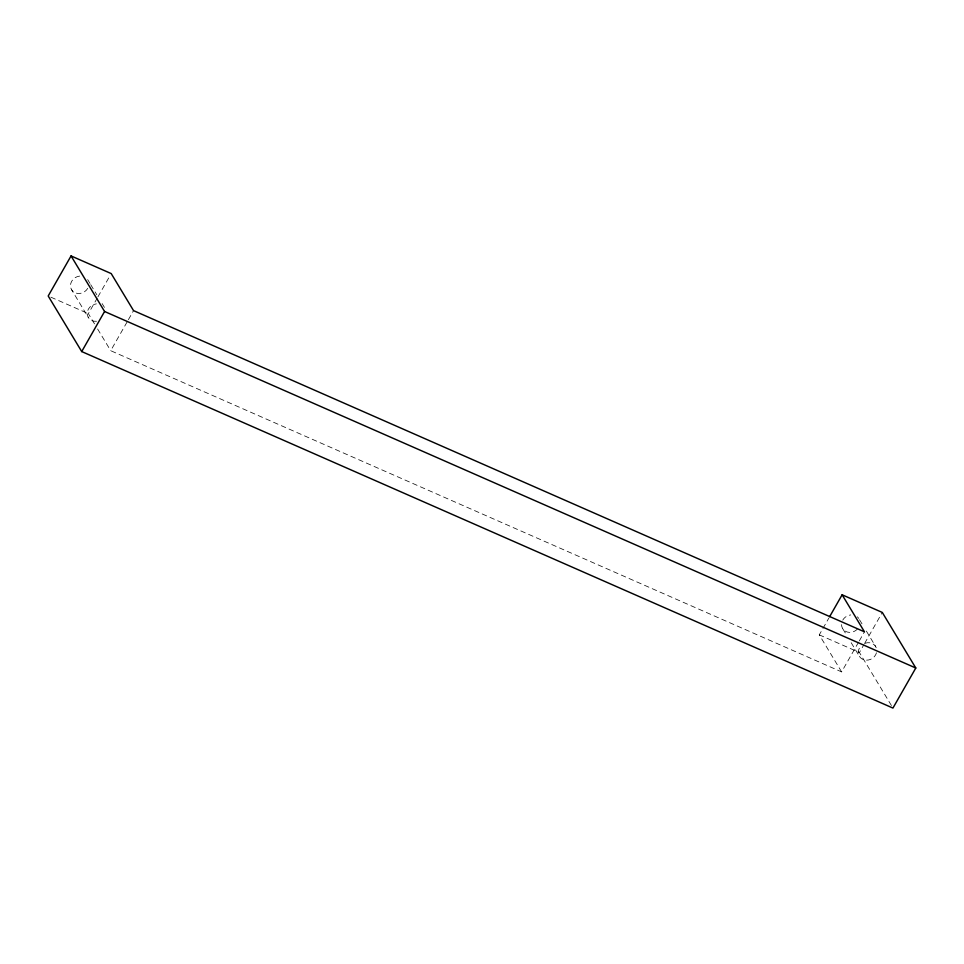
<?xml version="1.0" encoding="UTF-8"?>
<svg xmlns="http://www.w3.org/2000/svg" width="964" height="964" viewBox="0 0 964 964"><rect width="100%" height="100%" fill="white"/><g stroke="black" fill="none" stroke-linecap="round" stroke-linejoin="round"><path stroke-width="0.72" stroke-dasharray="4.82 3.62" d="M94.52 323.868L88.363 313.649L97.207 298.141M97.942 296.84L109.739 276.162M858.575 642.169L841.62 671.896L110.703 350.691L127.658 320.964M128.393 319.674L133.55 310.625M841.62 671.896L819.279 634.854L828.859 618.057M859.31 640.879L864.467 631.83M891.423 705.54L859.43 652.508L863.865 644.747M864.6 643.458L882.289 612.441M50.875 297.177L88.363 313.649M819.279 634.854L859.43 652.508M859.514 619.731L862.563 624.78M866.371 631.095L875.517 646.254M842.813 628.817L846.621 635.131M851.188 642.711L859.563 656.605M87.676 279.608L89.965 283.404M90.724 284.669L96.822 294.767M102.148 303.612L104.437 307.396M97.605 328.977L110.703 350.691M79.65 276.09A9.507 8.471 -31.1 0 0 71.734 289.959L88.483 317.746M857.358 629.131A9.507 8.471 -31.1 0 1 847.296 632.047A9.507 8.471 -31.1 0 1 841.536 624.6M842.753 620.117A9.507 8.471 -31.1 0 1 850.73 614.936M857.273 616.815A9.507 8.471 -31.1 0 1 858.755 618.466M87.736 288.32A9.507 8.471 -31.1 0 1 71.734 289.959M96.52 321.277A9.507 8.471 -31.1 0 1 87.218 313.517A9.507 8.471 -31.1 0 1 96.4 303.865M876.481 652.761A9.507 8.471 -31.1 0 1 864.057 659.834A9.507 8.471 -31.1 0 1 859.502 647.904M865.094 643.265A9.507 8.471 -31.1 0 1 876.445 648.254"/><path stroke-width="1.45" d="M842.126 594.788L864.467 631.83L133.55 310.625L111.209 273.583L71.059 255.93L48.2 295.996L81.711 351.559L892.941 708.07L915.8 668.004L882.289 612.441L842.126 594.788L829.594 616.755M81.711 351.559L104.57 311.493L71.059 255.93M104.57 311.493L915.8 668.004"/></g></svg>
